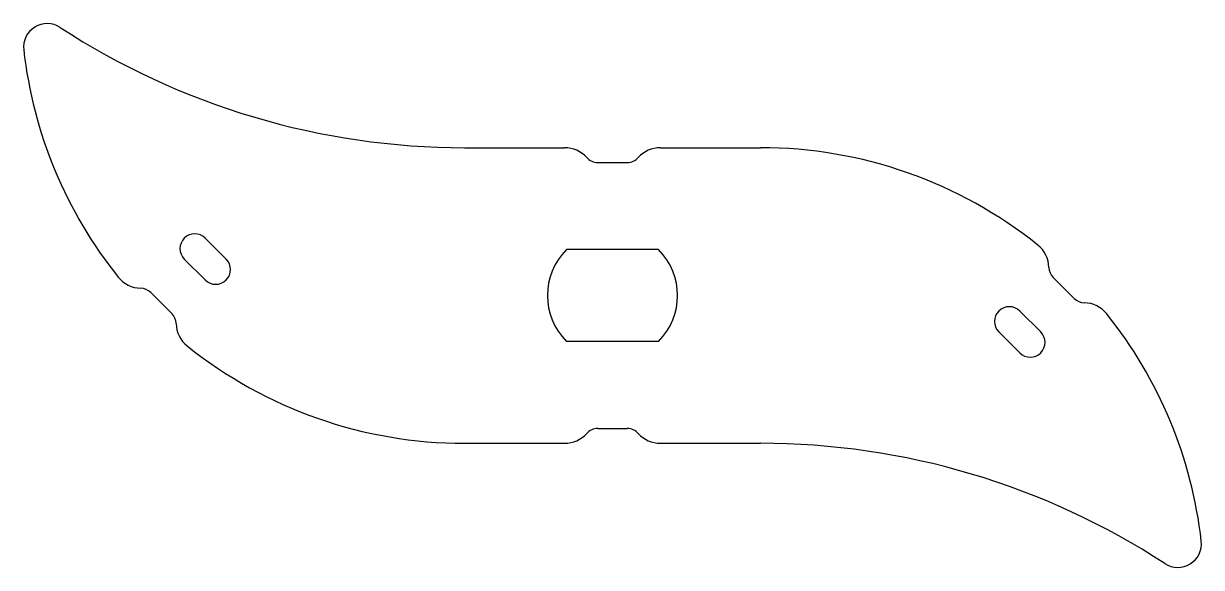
# Model space of a CAD drawing. Extents: x -49.8 to 49.8, y -23 to 23.
import ezdxf

# ---------------------------------------------------------------- set-up
doc = ezdxf.new("R2010")
doc.units = 0
doc.layers.add('VISIBLE', color=7, linetype='CONTINUOUS')

msp = doc.modelspace()

# ---------------------------------------------------------------- linework, layer by layer
at = {"layer": 'VISIBLE'}
for p, q in [((-12.5, 12.5), (-4.045, 12.5)), ((4.045, 12.5), (12.5, 12.5)), ((-1.25, 11.25), (1.25, 11.25)), ((-32.653, 3.08), (-34.42, 4.847)), ((-34.42, 1.312), (-36.188, 3.08)), ((3.889, 3.889), (-3.889, 3.889)), ((39.017, -0.251), (37.249, 1.517)), ((-37.249, -1.517), (-39.017, 0.251)), ((36.188, -3.08), (34.42, -1.312)), ((3.889, -3.889), (-3.889, -3.889)), ((34.42, -4.847), (32.653, -3.08)), ((-1.25, -11.25), (1.25, -11.25)), ((-12.5, -12.5), (-4.045, -12.5)), ((4.045, -12.5), (12.5, -12.5))]:
    msp.add_line(p, q, dxfattribs=at)
for centre, radius, start, end in [((-47.774, 21), 2, 56.84659, 186.4696), ((-12.5, 75), 62.5, 236.84659, 270), ((-12.5, 25), 37.5, 186.4696, 218.70021), ((-4.045, 10), 2.5, 41.81031, 90), ((4.045, 10), 2.5, 90, 138.18969), ((12.5, -25), 37.5, 51.29979, 90), ((-1.25, 12.5), 1.25, 221.81031, 270), ((1.25, 12.5), 1.25, 270, 318.18969), ((-35.304, 3.964), 1.25, 45, 225), ((34.384, 2.315), 2.5, 1.30499, 51.29979), ((-33.536, 2.196), 1.25, 225, 45), ((0, 0), 5.5, 135, 225), ((0, 0), 5.5, 315, 45), ((38.133, 2.4), 1.25, 181.30499, 225), ((-39.815, 3.116), 2.5, 218.70021, 268.69501), ((-39.9, -0.633), 1.25, 45, 88.69501), ((33.536, -2.196), 1.25, 45, 225), ((39.9, 0.633), 1.25, 225, 268.69501), ((39.815, -3.116), 2.5, 38.70021, 88.69501), ((-38.133, -2.4), 1.25, 1.30499, 45), ((12.5, -25), 37.5, 6.4696, 38.70021), ((-34.384, -2.315), 2.5, 181.30499, 231.29979), ((35.304, -3.964), 1.25, 225, 45), ((-12.5, 25), 37.5, 231.29979, 270), ((-4.045, -10), 2.5, 270, 318.18969), ((-1.25, -12.5), 1.25, 90, 138.18969), ((1.25, -12.5), 1.25, 41.81031, 90), ((4.045, -10), 2.5, 221.81031, 270), ((12.5, -75), 62.5, 56.84659, 90), ((47.774, -21), 2, 236.84659, 6.4696)]:
    msp.add_arc(centre, radius, start, end, dxfattribs=at)

doc.saveas('drawing.dxf')
